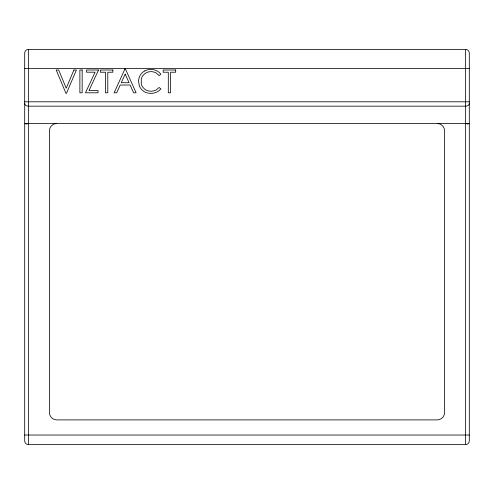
<?xml version="1.0" encoding="UTF-8"?>
<svg xmlns="http://www.w3.org/2000/svg" width="494" height="494" viewBox="0 0 494 494"><rect width="100%" height="100%" fill="white"/><g stroke="black" fill="none" stroke-linecap="round" stroke-linejoin="round"><path stroke-width="0.74" d="M28.405 123.5L26.182 124.062L24.7 123.519L469.3 123.5L467.855 124.062L465.595 123.5M28.405 49.4L465.595 49.4A3.705 3.705 0 0 1 469.3 53.105L469.3 440.876A3.705 3.705 0 0 1 465.595 444.6L28.405 444.6A3.705 3.705 0 0 1 24.7 440.895L24.7 53.111A3.705 3.705 0 0 1 28.405 49.4L28.405 444.6M24.7 68.543L469.3 68.543M24.7 101.801L469.3 101.801M24.7 435.029L469.3 435.029M465.595 49.4L465.595 444.6M469.3 103.549A3.705 2.618 0 0 1 465.595 106.167L28.405 106.167A3.705 2.618 0 0 1 24.7 103.549M437.19 123.5A7.41 7.41 0 0 1 444.6 130.91L444.6 412.49A7.41 7.41 0 0 1 437.19 419.9L56.81 419.9A7.41 7.41 0 0 1 49.4 412.49L49.4 130.91A7.41 7.41 0 0 1 56.81 123.5M144.606 70.945A11.689 11.689 0 0 0 138.573 81.269L139.246 85.511A11.134 11.134 0 0 0 140.864 88.587L141.228 89.056A12.325 12.325 0 0 0 142.482 90.353L142.939 90.742A11.313 11.313 0 0 0 145.996 92.508C151.034 94.36 157.53 93.31 160.871 88.827L159.093 87.463L156.456 89.747A9.682 9.682 0 0 1 153.918 90.84L151.658 91.192A12.628 12.628 0 0 1 150.003 91.168L148.021 90.816A9.528 9.528 0 0 1 144.606 89.081L142.89 87.339A8.96 8.96 0 0 1 141.272 83.968L141.284 79.046A9.102 9.102 0 0 1 142.649 76.02L143.575 74.872A11.313 11.313 0 0 1 144.68 73.841L145.471 73.26A9.46 9.46 0 0 1 148.972 71.828L150.429 71.661A11.862 11.862 0 0 1 152.152 71.71L153.869 72.038A9.54 9.54 0 0 1 156.456 73.186L159.093 75.588L160.871 74.224C158.63 70.975 154.603 69.358 150.744 69.432A12.702 12.702 0 0 0 144.625 70.975M73.909 70L66.227 88.191L58.675 70L56.193 70L65.974 93.366L66.449 93.366L76.385 70L73.909 70M124.896 69.08L114.139 92.798L116.677 92.798L120.233 85.017L130.07 85.017L133.658 92.798L136.103 92.798L125.47 69.08L124.896 69.08M125.186 74.131L121.277 82.702L129.058 82.702L125.186 74.131M98.516 70L88.994 90.575L98.04 90.575L98.04 92.798L85.468 92.798L95.089 72.192L86.518 72.192L86.518 70L98.516 70M82.165 70L79.88 70L79.88 92.798L82.165 92.798L82.165 70M112.867 70L100.356 70L100.356 72.223L105.469 72.223L105.469 92.798L107.785 92.798L107.785 72.223L112.867 72.223L112.867 70M175.697 70L163.187 70L163.187 72.223L168.3 72.223L168.3 92.798L170.615 92.798L170.615 72.223L175.697 72.223L175.697 70"/></g></svg>
